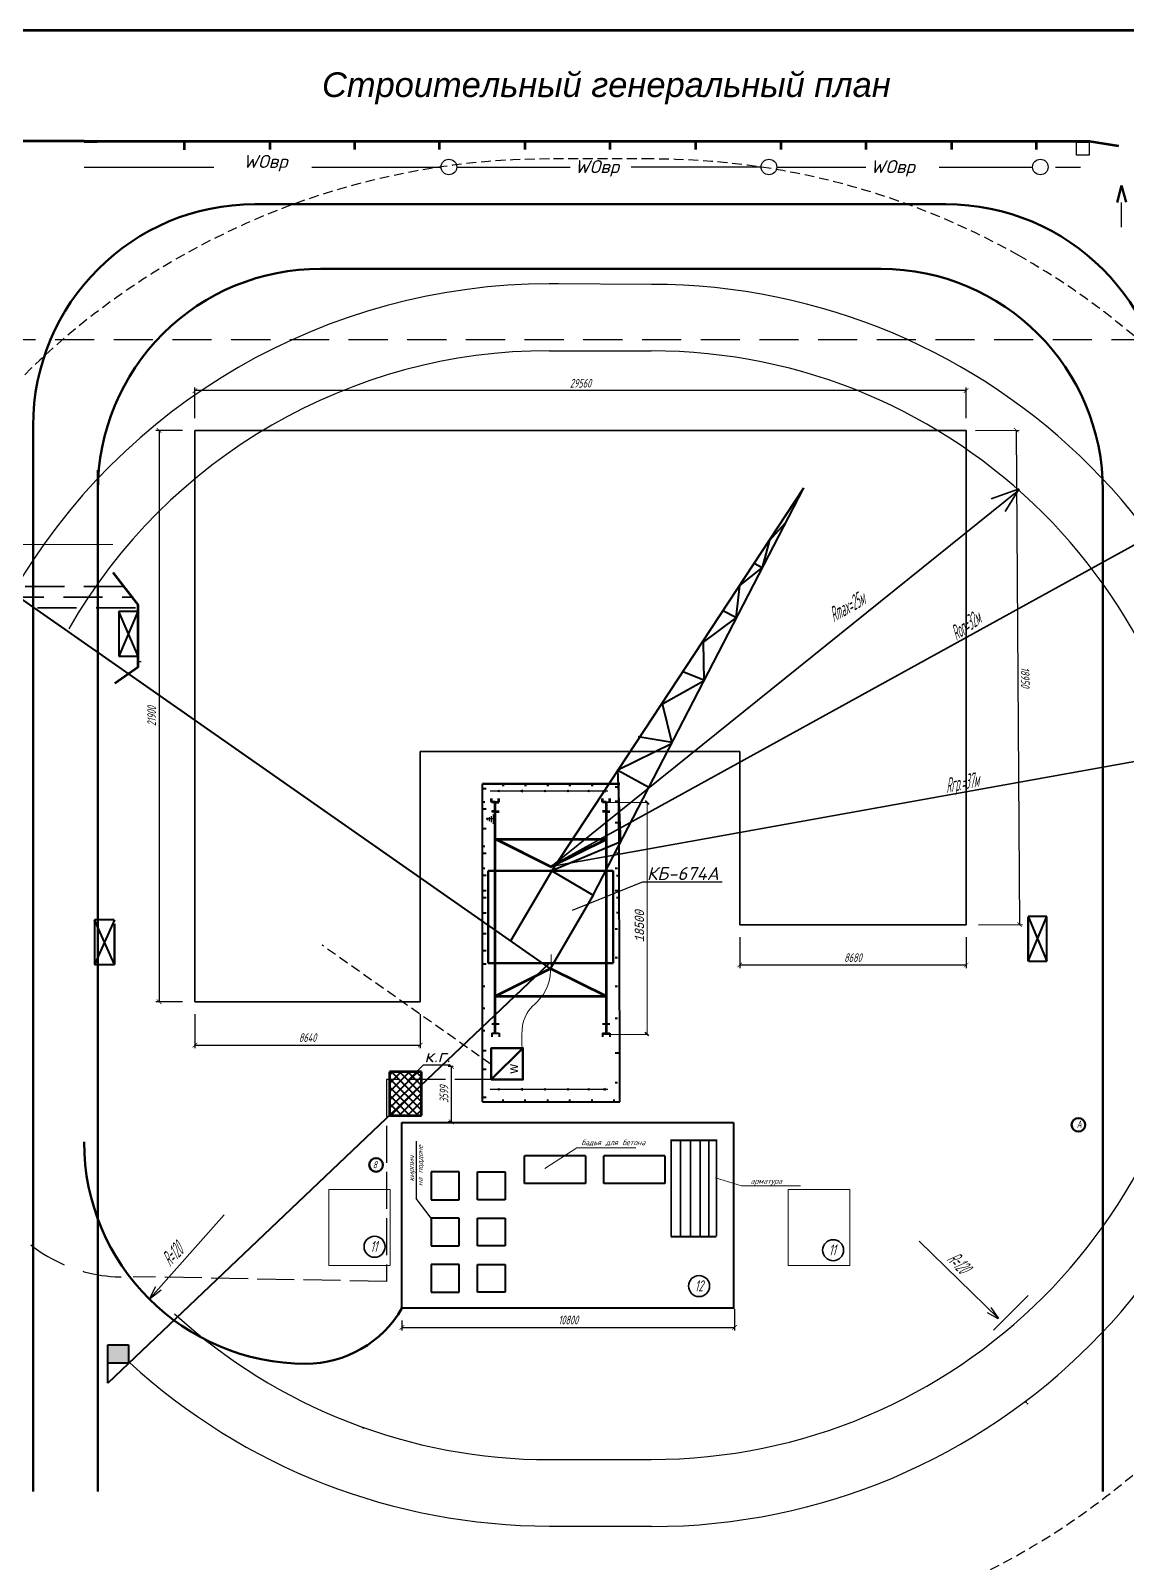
# Model space of a CAD drawing. Header units: millimetres. Extents: x -1464 to 2476, y -104 to 849.
# Drawn here: x 232.5 to 588.2, y 170.9 to 668.2 of the extents above; entities that cross this region are included whole.
import ezdxf

# ---------------------------------------------------------------- set-up
doc = ezdxf.new("R2010")
doc.units = ezdxf.units.MM
for name, pattern in [('ACAD_ISO02W100', [15, 12, -3]), ('ACAD_ISO04W100', [30, 24, -3, 0, -3]), ('DASHED', [19.05, 12.7, -6.35]), ('HIDDEN2', [4.7625, 3.175, -1.5875])]:
    doc.linetypes.add(name, pattern=pattern)
for name, color, linetype, lineweight in [('0.25', 7, 'Continuous', 25), ('0.3', 7, 'Continuous', 30), ('0.35', 7, 'Continuous', 35), ('0.5', 7, 'Continuous', 50), ('0.7', 7, 'Continuous', 70), ('035', 7, 'Continuous', 35), ('1основная_05мм', 151, 'Continuous', 50), ('Основная', 7, 'Continuous', 30), ('основная_02мм', 151, 'Continuous', 20), ('Размеры', 7, 'Continuous', 20), ('стены', 7, 'Continuous', 70), ('Текст', 7, 'Continuous', 0), ('штрих', 7, 'ACAD_ISO04W100', 25)]:
    doc.layers.add(name, color=color, linetype=linetype, lineweight=lineweight)
doc.layers.add('рамка', color=7, linetype='Continuous')
doc.layers.add('штриховка', color=7, linetype='Continuous')
doc.styles.add('2.0', font='monotxt.shx', dxfattribs={"width": 0.8, "oblique": 15, "height": 2})
doc.styles.add('2.8', font='txt.shx', dxfattribs={"width": 0.6, "oblique": 15, "height": 2.8})
doc.styles.add('4мм', font='monotxt.shx', dxfattribs={"width": 0.7, "oblique": 10, "height": 4})
doc.styles.add('Arial', font='')
doc.styles.add('EEW3.0', font='txt.shx', dxfattribs={"width": 0.8, "oblique": 20, "height": 3})
doc.styles.add('eew3for200m', font='txt.shx', dxfattribs={"width": 0.4, "oblique": 20, "height": 3})
doc.styles.add('gost 2.5 mm-0.8', font='monotxt.shx', dxfattribs={"width": 0.8, "oblique": 15, "height": 2.5})
doc.styles.add('мой', font='txt.shx', dxfattribs={"width": 0.6, "oblique": 15, "height": 3.5})
doc.styles.get('Arial').set_extended_font_data('Arial', italic=True)
doc.dimstyles.new('1   200', dxfattribs={"dimtxt": 2.8, "dimasz": 1.5, "dimexe": 1, "dimexo": 4, "dimgap": 1, "dimtad": 1, "dimdec": 0, "dimlfac": 200, "dimtxsty": '2.8', "dimblk": 'ARCHTICK', "dimcen": 3, "dimclrd": 256, "dimclre": 256, "dimclrt": 256, "dimadec": 0, "dimazin": 0, "dimtfac": 1, "dimtdec": 0, "dimtmove": 0, "dimatfit": 3, "dimfxl": 1, "dimlwd": 25, "dimlwe": -1, "dimarcsym": 0})

# ---------------------------------------------------------------- blocks, each defined once
blk = doc.blocks.new('_ArchTick')
at = {"layer": 'Размеры', "color": 0, "lineweight": 0, "const_width": 0.15}
blk.add_lwpolyline([(-0.5, -0.5), (0.5, 0.5)], dxfattribs=at)
blk = doc.blocks.new('*D99')
at = {"layer": '0.25', "transparency": 16777216}
for p, q in [((369.63, 331.93), (368.06, 331.93)), ((369.06, 313.93), (368.06, 313.93))]:
    blk.add_line(p, q, dxfattribs=at)
at = {"layer": '0.25', "lineweight": 25, "transparency": 16777216}
blk.add_line((369.06, 313.93), (369.06, 331.93), dxfattribs=at)
at = {"layer": 'Defpoints', "color": 0, "lineweight": 13, "transparency": 16777216}
for p in [(369.06, 331.93), (373.63, 331.93), (373.06, 313.93)]:
    blk.add_point(p, dxfattribs=at)
at = {"layer": '0.25', "lineweight": 25, "transparency": 16777216, "xscale": 1.5, "yscale": 1.5, "zscale": 1.5}
for p, rotation in [((369.06, 331.93), 90), ((369.06, 313.93), 270)]:
    blk.add_blockref('_ArchTick', p, dxfattribs=dict(at, rotation=rotation))
at = {"layer": '0.25', "transparency": 16777216, "insert": (366.66, 322.93), "char_height": 2.8, "attachment_point": 5, "rotation": 90, "style": '2.8'}
blk.add_mtext('3599', dxfattribs=at)
blk = doc.blocks.new('*D102')
at = {"layer": '0.25', "transparency": 16777216}
for p, q in [((353.01, 249.41), (353.01, 246.22)), ((461.01, 253.13), (461.01, 246.22))]:
    blk.add_line(p, q, dxfattribs=at)
at = {"layer": '0.25', "lineweight": 25, "transparency": 16777216}
blk.add_line((353.01, 247.22), (461.01, 247.22), dxfattribs=at)
at = {"layer": 'Defpoints', "color": 0, "lineweight": 13, "transparency": 16777216}
for p in [(461.01, 257.13), (353.01, 253.41), (461.01, 247.22)]:
    blk.add_point(p, dxfattribs=at)
at = {"layer": '0.25', "lineweight": 25, "transparency": 16777216, "xscale": 1.5, "yscale": 1.5, "zscale": 1.5, "rotation": 180}
blk.add_blockref('_ArchTick', (353.01, 247.22), dxfattribs=at)
at = {"layer": '0.25', "lineweight": 25, "transparency": 16777216, "xscale": 1.5, "yscale": 1.5, "zscale": 1.5}
blk.add_blockref('_ArchTick', (461.01, 247.22), dxfattribs=at)
at = {"layer": '0.25', "transparency": 16777216, "insert": (407.01, 249.62), "char_height": 2.8, "attachment_point": 5, "style": '2.8'}
blk.add_mtext('10800', dxfattribs=at)
blk = doc.blocks.new('*D104')
at = {"layer": '0.25', "transparency": 16777216}
for p, q in [((285.8, 348.9), (285.8, 337.89)), ((358.98, 348.9), (358.98, 337.89))]:
    blk.add_line(p, q, dxfattribs=at)
at = {"layer": '0.25', "lineweight": 25, "transparency": 16777216}
blk.add_line((285.8, 338.89), (358.98, 338.89), dxfattribs=at)
at = {"layer": 'Defpoints', "color": 0, "lineweight": 13, "transparency": 16777216}
for p in [(285.8, 352.9), (358.98, 352.9), (358.98, 338.89)]:
    blk.add_point(p, dxfattribs=at)
at = {"layer": '0.25', "lineweight": 25, "transparency": 16777216, "xscale": 1.5, "yscale": 1.5, "zscale": 1.5, "rotation": 180}
blk.add_blockref('_ArchTick', (285.8, 338.89), dxfattribs=at)
at = {"layer": '0.25', "lineweight": 25, "transparency": 16777216, "xscale": 1.5, "yscale": 1.5, "zscale": 1.5}
blk.add_blockref('_ArchTick', (358.98, 338.89), dxfattribs=at)
at = {"layer": '0.25', "lineweight": 13, "transparency": 16777216, "insert": (322.39, 341.29), "char_height": 2.8, "attachment_point": 5, "style": '2.8'}
blk.add_mtext('8640', dxfattribs=at)
blk = doc.blocks.new('*D105')
at = {"layer": '0.25', "transparency": 16777216}
for p, q in [((462.66, 373.89), (462.66, 363.86)), ((536.18, 373.89), (536.18, 363.86))]:
    blk.add_line(p, q, dxfattribs=at)
at = {"layer": '0.25', "lineweight": 25, "transparency": 16777216}
blk.add_line((536.18, 364.86), (462.66, 364.86), dxfattribs=at)
at = {"layer": 'Defpoints', "color": 0, "lineweight": 13, "transparency": 16777216}
for p in [(462.66, 377.89), (536.18, 377.89), (462.66, 364.86)]:
    blk.add_point(p, dxfattribs=at)
at = {"layer": '0.25', "lineweight": 25, "transparency": 16777216, "xscale": 1.5, "yscale": 1.5, "zscale": 1.5, "rotation": 180}
blk.add_blockref('_ArchTick', (462.66, 364.86), dxfattribs=at)
at = {"layer": '0.25', "lineweight": 25, "transparency": 16777216, "xscale": 1.5, "yscale": 1.5, "zscale": 1.5}
blk.add_blockref('_ArchTick', (536.18, 364.86), dxfattribs=at)
at = {"layer": '0.25', "lineweight": 13, "transparency": 16777216, "insert": (499.42, 367.26), "char_height": 2.8, "attachment_point": 5, "style": '2.8'}
blk.add_mtext('8680', dxfattribs=at)
blk = doc.blocks.new('*D106')
at = {"layer": '0.25', "transparency": 16777216}
for p, q in [((285.8, 542.4), (285.8, 552.31)), ((536.18, 542.4), (536.18, 552.31))]:
    blk.add_line(p, q, dxfattribs=at)
at = {"layer": '0.25', "lineweight": 25, "transparency": 16777216}
blk.add_line((536.18, 551.31), (285.8, 551.31), dxfattribs=at)
at = {"layer": 'Defpoints', "color": 0, "lineweight": 13, "transparency": 16777216}
for p in [(285.8, 551.31), (285.8, 538.4), (536.18, 538.4)]:
    blk.add_point(p, dxfattribs=at)
at = {"layer": '0.25', "lineweight": 25, "transparency": 16777216, "xscale": 1.5, "yscale": 1.5, "zscale": 1.5, "rotation": 180}
blk.add_blockref('_ArchTick', (285.8, 551.31), dxfattribs=at)
at = {"layer": '0.25', "lineweight": 25, "transparency": 16777216, "xscale": 1.5, "yscale": 1.5, "zscale": 1.5}
blk.add_blockref('_ArchTick', (536.18, 551.31), dxfattribs=at)
at = {"layer": '0.25', "lineweight": 13, "transparency": 16777216, "insert": (410.99, 553.71), "char_height": 2.8, "attachment_point": 5, "style": '2.8'}
blk.add_mtext('29560', dxfattribs=at)
blk = doc.blocks.new('*D107')
at = {"layer": '0.25', "transparency": 16777216}
for p, q in [((281.8, 538.4), (273.17, 538.4)), ((281.8, 352.9), (273.17, 352.9))]:
    blk.add_line(p, q, dxfattribs=at)
at = {"layer": '0.25', "lineweight": 25, "transparency": 16777216}
blk.add_line((274.17, 538.4), (274.17, 352.9), dxfattribs=at)
at = {"layer": 'Defpoints', "color": 0, "lineweight": 13, "transparency": 16777216}
for p in [(285.8, 538.4), (274.17, 352.9), (285.8, 352.9)]:
    blk.add_point(p, dxfattribs=at)
at = {"layer": '0.25', "lineweight": 25, "transparency": 16777216, "xscale": 1.5, "yscale": 1.5, "zscale": 1.5}
for p, rotation in [((274.17, 538.4), 90), ((274.17, 352.9), 270)]:
    blk.add_blockref('_ArchTick', p, dxfattribs=dict(at, rotation=rotation))
at = {"layer": '0.25', "lineweight": 13, "transparency": 16777216, "insert": (271.77, 445.65), "char_height": 2.8, "attachment_point": 5, "rotation": 90, "style": '2.8'}
blk.add_mtext('21900', dxfattribs=at)
blk = doc.blocks.new('*D108')
at = {"layer": '0.25', "transparency": 16777216}
for p, q in [((539.16, 538.42), (553.44, 538.51)), ((540.18, 377.91), (554.46, 378))]:
    blk.add_line(p, q, dxfattribs=at)
at = {"layer": '0.25', "lineweight": 25, "transparency": 16777216}
blk.add_line((552.44, 538.51), (553.46, 378), dxfattribs=at)
at = {"layer": 'Defpoints', "color": 0, "lineweight": 13, "transparency": 16777216}
for p in [(535.16, 538.4), (553.46, 378), (536.18, 377.89)]:
    blk.add_point(p, dxfattribs=at)
at = {"layer": '0.25', "lineweight": 25, "transparency": 16777216, "xscale": 1.5, "yscale": 1.5, "zscale": 1.5}
for p, rotation in [((552.44, 538.51), 90.36165723884835), ((553.46, 378), 270.3616572388484)]:
    blk.add_blockref('_ArchTick', p, dxfattribs=dict(at, rotation=rotation))
at = {"layer": '0.25', "lineweight": 13, "transparency": 16777216, "insert": (555.35, 458.27), "char_height": 2.8, "attachment_point": 5, "rotation": 270.3617, "style": '2.8'}
blk.add_mtext('18950', dxfattribs=at)

msp = doc.modelspace()

# ---------------------------------------------------------------- hatches: boundary and pattern name
at = {"layer": '0.25', "lineweight": 40}
h = msp.add_hatch(dxfattribs=at)
h.set_pattern_fill('ANSI37', color=256, scale=0.6, style=0)
h.set_pattern_definition([(45, (283.8241, -282.9943), (-1.3470384, 1.3470384), []), (135, (283.8241, -282.9943), (-1.3470384, -1.3470384), [])])
h.paths.add_polyline_path([(349.0279, 316.0313), (359.3443, 316.0313), (359.3443, 330.1576), (349.0279, 330.1576)])
at = {"layer": '0.25'}
h = msp.add_hatch(dxfattribs=at)
h.set_pattern_fill('ANSI31', color=256, scale=1.2, style=0)
h.set_pattern_definition([(45, (1082.7497, -487.6256), (-2.694077, 2.694077), [])])
h.paths.add_polyline_path([(556.3556, 252.4043), (556.355, 257.8321, -0.05116594), (545.1993, 248.2632), (547.1812, 244.4836), (547.1042, 244.5486), (547.1829, 244.4513, 0.01686852)])
h.paths.add_polyline_path([(545.1993, 248.2632, -0.00298783), (544.4895, 247.7768), (547.1042, 244.5486), (547.1812, 244.4836)])
h.paths.add_polyline_path([(544.4895, 247.7768, -0.00282635), (543.8127, 247.3245), (547.1042, 244.5486)])
at = {"layer": '0.25', "lineweight": 13}
msp.add_hatch(color=1, dxfattribs=at).paths.add_polyline_path([(257.56, 241.5758), (257.56, 235.5676), (264.2314, 235.5676), (264.2314, 241.5758)])
at = {"layer": '0.25'}
h = msp.add_hatch(dxfattribs=at)
h.set_pattern_fill('AR-SAND', color=256, scale=0.096, style=0)
h.set_pattern_definition([(37.5, (1082.7497, -487.6256), (-0.153603, 4.698367), [0, -3.706368, 0, -4.14528, 0, -3.9624]), (7.5, (1082.75, -487.6256), (4.315424, 6.88152), [0, -1.999488, 0, -3.340608, 0, -1.28016]), (327.5, (1079.7505, -487.6256), (7.593527, 0.013797), [0, -1.2192, 0, -4.38912, 0, -5.73024]), (317.5, (1079.7505, -487.6256), (7.33014, 2.14012), [0, -0.6096, 0, -2.877312, 0, -3.29184])])
h.paths.add_polyline_path([(556.3588, 221.5184), (556.3586, 223.9597, -0.01186255), (548.6213, 218.3369, 0.02907357)])

# ---------------------------------------------------------------- linework, layer by layer
at = {"color": 0, "linetype": 'ByBlock', "lineweight": 70}
for p, q in [((259.1764, 492.3272), (267.4438, 481.6716)), ((267.4438, 461.5356), (267.4438, 481.6716)), ((259.783, 456.3155), (267.4283, 461.6295))]:
    msp.add_line(p, q, dxfattribs=at)
at = {"linetype": 'ByBlock'}
msp.add_line((268.3641, 463.2454), (267.4438, 463.2454), dxfattribs=at)
at = {"color": 0, "linetype": 'ByBlock', "lineweight": 50}
for p, q in [((259.7642, 365.0061), (259.7642, 378.258)), ((556.2963, 366.1079), (556.2963, 380.5469))]:
    msp.add_line(p, q, dxfattribs=at)
at = {"layer": '0.25'}
for p, q in [((228.8416, 632.2991), (249.8392, 632.2991)), ((431.3226, 391.8301), (408.2367, 382.5549)), ((431.4384, 391.8375), (456.9893, 391.8375)), ((360.0231, 332.4974), (368.7143, 332.4974)), ((357.5966, 307.6301), (357.5966, 289.0468)), ((362.5478, 282.6654), (357.5966, 289.0468)), ((340.0766, 214.7598), (340.6967, 214.5227))]:
    msp.add_line(p, q, dxfattribs=at)
at = {"layer": '0.25', "color": 5, "linetype": 'DASHED', "lineweight": 30}
msp.add_line((221.4012, 567.9305), (660.8216, 567.9305), dxfattribs=at)
at = {"layer": '0.25', "lineweight": 35}
for p, q in [((536.1762, 538.396), (285.803, 538.396)), ((285.803, 538.396), (285.803, 352.903)), ((536.1762, 538.396), (536.1762, 377.8895)), ((536.1762, 538.396), (536.1762, 434.215)), ((358.9838, 352.903), (358.9838, 434.215)), ((462.6566, 434.215), (358.9838, 434.215)), ((462.6566, 377.8895), (462.6566, 434.215)), ((536.1762, 377.8895), (462.6566, 377.8895)), ((285.803, 352.903), (358.9838, 352.903)), ((440.3946, 308.2511), (440.3946, 276.8344)), ((443.4367, 308.2511), (443.4367, 276.8344)), ((446.6478, 308.2511), (446.6478, 276.8344)), ((449.859, 308.2511), (449.859, 276.8344)), ((452.6273, 308.2511), (452.6273, 276.8344)), ((455.1379, 308.2511), (455.1379, 276.8344))]:
    msp.add_line(p, q, dxfattribs=at)
at = {"layer": '0.25', "lineweight": 40}
for p, q in [((401.1393, 363.7509), (193.0816, 509.1596)), ((472.4585, 502.8122), (477.3269, 508.2161)), ((470.058, 493.9117), (472.4585, 502.8122)), ((462.7169, 488.0447), (470.058, 493.9117)), ((470.0033, 493.8426), (467.3179, 495.1759)), ((461.5534, 477.5181), (462.7169, 488.0447)), ((267.2154, 479.64), (261.0838, 479.606)), ((267.2871, 479.6356), (261.0838, 465.0877)), ((261.0838, 479.606), (261.0838, 465.0877)), ((267.3458, 465.1218), (261.0838, 479.606)), ((450.8845, 469.7084), (461.5534, 477.5181)), ((461.603, 477.5593), (457.1565, 479.8861)), ((451.1131, 457.2485), (450.8845, 469.7084)), ((261.0983, 465.1218), (267.3458, 465.1218)), ((451.0434, 457.2907), (444.2579, 459.9902)), ((437.5847, 449.6663), (451.1131, 457.2485)), ((440.7522, 436.9113), (437.5847, 449.6663)), ((440.7123, 437.0723), (429.723, 438.9453)), ((423.1215, 428.1721), (440.7522, 436.9113)), ((424.1105, 404.9984), (423.1215, 428.1721)), ((423.1256, 428.0758), (433.1964, 422.5427)), ((433.2503, 417.0086), (432.0908, 418.1026)), ((401.7306, 395.5388), (424.1105, 404.9984)), ((259.6338, 379.5244), (253.2028, 379.4912)), ((259.7055, 379.52), (253.2028, 364.9729)), ((253.2028, 379.4912), (253.2028, 364.9729)), ((259.7642, 365.0061), (253.2028, 379.4912)), ((562.3436, 380.6262), (556.2631, 380.6262)), ((556.2631, 380.6262), (562.3436, 366.1079)), ((556.3218, 366.1123), (562.3436, 380.6262)), ((562.3436, 366.1079), (562.3436, 380.6262)), ((253.2028, 364.9729), (259.7642, 365.0061)), ((400.7057, 365.1931), (257.56, 229.1476)), ((556.3934, 366.1079), (562.3436, 366.1079)), ((433.1661, 341.8737), (432.0066, 342.9677)), ((440.409, 307.9493), (455.0321, 307.9493)), ((440.2603, 276.755), (455.0472, 276.755)), ((257.56, 229.1476), (257.56, 241.5758)), ((257.56, 241.5758), (264.2314, 241.5758)), ((264.2314, 241.5758), (264.2314, 235.5676)), ((264.2314, 235.5676), (257.5746, 235.5676))]:
    msp.add_line(p, q, dxfattribs=at)
at = {"layer": '0.25', "lineweight": 13}
msp.add_line((182.2012, 501.3465), (259.1875, 501.3465), dxfattribs=at)
at = {"layer": '0.25', "color": 1, "linetype": 'DASHED', "lineweight": 35}
msp.add_line((97.3911, 487.7422), (262.5467, 487.7422), dxfattribs=at)
at = {"layer": '0.25', "color": 2, "linetype": 'DASHED', "lineweight": 35}
msp.add_line((90.7034, 484.2506), (265.7424, 484.2506), dxfattribs=at)
at = {"layer": '0.25', "color": 5, "linetype": 'DASHED', "lineweight": 35}
msp.add_line((82.3265, 480.8194), (267.1747, 480.8194), dxfattribs=at)
at = {"layer": '0.25', "lineweight": 30}
for p, q in [((381.4617, 411.6023), (381.4617, 412.9045)), ((382.0862, 411.2714), (382.0862, 413.212)), ((382.7506, 410.7096), (382.7506, 413.6807)), ((383.3239, 412.2927), (380.3484, 412.2927)), ((380.8355, 411.856), (380.8355, 412.6677))]:
    msp.add_line(p, q, dxfattribs=at)
at = {"layer": '0.25', "lineweight": 20}
for p, q in [((419.3555, 417.6096), (432.642, 417.6096)), ((432.642, 417.6096), (432.642, 342.3428)), ((432.642, 342.3428), (418.2891, 342.3428)), ((399.453, 298.8493), (409.7614, 305.4696)), ((409.7614, 305.4696), (428.9055, 305.4696)), ((454.7885, 295.7855), (463.2578, 293.176)), ((463.2578, 293.176), (482.402, 293.176))]:
    msp.add_line(p, q, dxfattribs=at)
at = {"layer": '0.25', "lineweight": 25}
for p, q in [((431.3226, 391.8301), (451.8956, 391.8301)), ((271.395, 256.8149), (295.3012, 283.7625)), ((546.6866, 250.0741), (520.9079, 275.2364)), ((271.2964, 256.897), (273.1187, 260.4753)), ((271.3987, 256.7292), (274.9067, 259.3901)), ((546.7725, 250.0737), (544.2816, 253.7045)), ((546.5999, 249.9795), (543.1125, 251.9702))]:
    msp.add_line(p, q, dxfattribs=at)
at = {"layer": '0.25', "color": 7, "linetype": 'Continuous', "lineweight": 25}
msp.add_line((355.4059, 327.8458), (360.0231, 332.4974), dxfattribs=at)
at = {"layer": '0.25', "color": 1, "linetype": 'ACAD_ISO02W100', "lineweight": 30}
for p, q in [((382.176, 327.6716), (348.0524, 327.6716)), ((348.0524, 327.6716), (348.0524, 262.1149)), ((348.0524, 262.1149), (265.7611, 263.6762))]:
    msp.add_line(p, q, dxfattribs=at)
at = {"layer": '0.25', "lineweight": 13}
for points in [[(349.251, 292.0251), (329.235, 292.0251), (329.235, 267.3517), (349.251, 267.3517)], [(498.3698, 292.0251), (478.3538, 292.0251), (478.3538, 267.3517), (498.3698, 267.3517)]]:
    msp.add_lwpolyline(points, close=True, dxfattribs=at)
at = {"layer": '0.25', "color": 1, "linetype": 'DASHED', "lineweight": 30}
msp.add_arc((262.704, 312.4383), 48.8578, 164.827721, 273.587382, dxfattribs=at)
at = {"layer": '0.25', "lineweight": 20, "end_tangent": (0.99897056, 0.0453632)}
msp.add_spline([(392.0499, 337.707), (393.6069, 349.151), (398.8342, 355.1508), (401.5034, 368.2615)], degree=3, dxfattribs=at)
at = {"layer": '0.3', "linetype": 'HIDDEN2', "lineweight": 30}
msp.add_line((434.0071, 626.5277), (400.8806, 626.5236), dxfattribs=at)
at = {"layer": '0.3', "lineweight": 30}
for p, q in [((434.0071, 585.7867), (400.7935, 586.0191)), ((400.9103, 564.2852), (433.9122, 564.215)), ((434.0071, 182.5867), (400.9103, 182.5867))]:
    msp.add_line(p, q, dxfattribs=at)
at = {"layer": '0.3', "lineweight": 40}
for p, q in [((353.012, 253.4112), (353.012, 313.7369)), ((353.012, 313.7369), (460.6044, 313.7369)), ((460.6044, 313.7369), (460.6044, 253.4112)), ((461.012, 253.4112), (353.012, 253.4112))]:
    msp.add_line(p, q, dxfattribs=at)
at = {"layer": '0.3'}
msp.add_line((400.9103, 204.2852), (433.9122, 204.3553), dxfattribs=at)
at = {"layer": '0.3', "linetype": 'HIDDEN2'}
for centre, radius, start, end in [((400.9235, 384.2753), 242.2483, 90.010147, 148.792688), ((434.0183, 384.3412), 242.2009, 269.997353, 60.496633)]:
    msp.add_arc(centre, radius, start, end, dxfattribs=at)
at = {"layer": '0.3', "linetype": 'HIDDEN2', "lineweight": 30}
msp.add_arc((434.0071, 384.1867), 242.341, 60.512326, 90, dxfattribs=at)
at = {"layer": '0.3', "lineweight": 30}
for centre, radius, start, end in [((400.9103, 384.3784), 201.6, 90, 150.142442), ((400.9103, 384.3784), 201.6408, 89.164812, 90.033187), ((434.0071, 384.1867), 201.6, 270, 90), ((400.9103, 384.3784), 201.6408, 227.451826, 270)]:
    msp.add_arc(centre, radius, start, end, dxfattribs=at)
at = {"layer": '0.3'}
for centre, radius, start, end in [((400.9103, 384.2826), 180.0026, 90, 150.116824), ((433.9354, 384.2382), 179.9768, 0.044635, 90.007401), ((433.9354, 384.3321), 179.9768, 269.992599, 359.955365), ((400.9103, 384.2877), 180.0026, 227.473139, 270)]:
    msp.add_arc(centre, radius, start, end, dxfattribs=at)
at = {"layer": '0.35', "lineweight": 35}
for p, q in [((401.2281, 396.8704), (631.5783, 523.6787)), ((401.3902, 396.7819), (553.2388, 519.0439)), ((553.3462, 519.4089), (544.2923, 516.1507)), ((553.3462, 519.4089), (548.8385, 512.0762)), ((401.3702, 396.8388), (606.468, 433.7898))]:
    msp.add_line(p, q, dxfattribs=at)
at = {"layer": '0.35', "lineweight": 25}
for p, q in [((419.8825, 421.3038), (381.6146, 421.3038)), ((419.8825, 324.4791), (381.6146, 324.4791))]:
    msp.add_line(p, q, dxfattribs=at)
at = {"layer": '0.35'}
for centre in [(344.1487, 273.3984), (492.9941, 272.2754), (449.4749, 260.6344)]:
    msp.add_circle(centre, 3.412, dxfattribs=at)
at = {"layer": '0.5'}
for p, q in [((586.6514, 617.8889), (585.1783, 612.3801)), ((586.6514, 617.8889), (588.1505, 612.5241)), ((529.5872, 611.8349), (305.2669, 611.8421)), ((508.59, 590.8353), (326.5421, 590.8353)), ((254.2802, 525.553), (254.2799, 193.9486)), ((580.5866, 518.8417), (580.5866, 193.9486)), ((379.1239, 423.7343), (423.7736, 423.7253)), ((385.9344, 423.7329), (385.9344, 422.9366)), ((393.1344, 423.7329), (393.1344, 422.9366)), ((400.3344, 423.7329), (400.3344, 422.9366)), ((407.5344, 423.7329), (407.5344, 422.9366)), ((414.7344, 423.7329), (414.7344, 422.9366)), ((421.6374, 365.424), (421.6374, 395.424))]:
    msp.add_line(p, q, dxfattribs=at)
at = {"layer": '0.5', "lineweight": 50}
msp.add_line((233.2706, 540.0175), (233.2679, 193.9486), dxfattribs=at)
at = {"layer": '0.5', "lineweight": 40}
for p, q in [((401.6278, 395.4226), (483.4755, 519.7421)), ((415.0941, 387.5473), (483.4755, 519.7421)), ((379.1188, 320.3943), (379.1214, 423.7107)), ((379.1214, 423.7107), (423.4377, 423.7107)), ((385.9318, 422.9144), (385.9318, 423.7107)), ((393.1318, 422.9144), (393.1318, 423.7107)), ((400.3318, 422.9144), (400.3318, 423.7107)), ((407.5318, 422.9144), (407.5318, 423.7107)), ((414.7318, 422.9144), (414.7318, 423.7107)), ((423.7223, 335.5199), (423.4377, 423.7107)), ((379.9202, 417.7343), (379.1239, 417.7343)), ((380.3158, 422.0576), (379.5195, 422.0576)), ((423.0456, 422.597), (422.2493, 422.597)), ((423.0456, 417.9153), (422.2493, 417.9153)), ((380.3158, 415.4943), (379.5195, 415.4943)), ((380.3158, 409.1102), (379.5195, 409.1102)), ((423.0456, 410.9992), (422.2493, 410.9992)), ((379.9202, 403.3343), (379.1239, 403.3343)), ((423.7644, 403.3676), (422.9681, 403.3676)), ((380.3158, 401.0943), (379.5195, 401.0943)), ((380.3158, 401.0943), (379.5195, 401.0943)), ((423.4437, 401.0598), (422.6474, 401.0598)), ((423.4437, 401.0598), (422.6474, 401.0598)), ((379.9202, 396.1343), (379.1239, 396.1343)), ((380.3158, 393.8943), (379.5195, 393.8943)), ((380.3158, 393.8943), (379.5195, 393.8943)), ((423.0481, 396.1687), (422.2518, 396.1687)), ((423.4437, 393.8598), (422.6474, 393.8598)), ((423.4437, 393.8598), (422.6474, 393.8598)), ((379.9202, 388.9343), (379.1239, 388.9343)), ((380.3184, 388.9343), (379.5221, 388.9343)), ((423.0481, 388.9687), (422.2518, 388.9687)), ((423.4463, 388.9687), (422.65, 388.9687)), ((380.3158, 386.6943), (379.5195, 386.6943)), ((423.4437, 386.6598), (422.6474, 386.6598)), ((380.3184, 381.7343), (379.5221, 381.7343)), ((423.4463, 381.7687), (422.65, 381.7687)), ((380.3158, 375.0031), (379.5195, 375.0031)), ((423.0456, 376.474), (422.2493, 376.474)), ((380.3158, 369.4702), (379.5195, 369.4702)), ((379.9177, 365.0943), (379.1214, 365.0943)), ((380.3158, 365.0943), (379.5195, 365.0943)), ((423.0456, 367.1788), (422.2493, 367.1788)), ((379.9177, 357.8943), (379.1214, 357.8943)), ((423.0456, 357.8598), (422.2493, 357.8598)), ((379.9177, 350.6943), (379.1214, 350.6943)), ((379.9177, 343.4943), (379.1214, 343.4943)), ((423.0456, 347.4944), (422.2493, 347.4944)), ((423.7711, 320.4033), (423.7354, 340.7094)), ((380.3158, 336.987), (379.5195, 336.987)), ((423.0456, 336.2598), (422.2493, 336.2598)), ((423.4437, 336.2598), (422.6474, 336.2598)), ((380.3158, 330.9615), (379.5195, 330.9615)), ((423.0456, 326.5772), (422.2493, 326.5772)), ((379.1214, 320.3943), (423.7711, 320.4033)), ((380.3158, 321.8943), (379.5195, 321.8943)), ((385.9318, 320.3956), (385.9318, 321.1919)), ((393.0066, 320.3956), (393.0066, 321.1919)), ((400.3318, 320.3956), (400.3318, 321.1919)), ((407.5318, 320.3956), (407.5318, 321.1919)), ((414.7318, 320.4), (414.7318, 321.1963)), ((421.9318, 320.4), (421.9318, 321.1963)), ((412.5671, 302.8816), (392.7671, 302.8816)), ((392.7671, 293.8816), (392.7671, 302.8816)), ((392.7671, 293.8816), (392.7671, 302.8816)), ((412.5671, 302.8816), (392.7671, 302.8816)), ((412.7231, 293.8816), (412.7231, 302.8816)), ((412.7231, 293.8816), (412.7231, 302.8816)), ((438.3671, 302.8816), (418.5671, 302.8816)), ((418.5671, 293.8816), (418.5671, 302.8816)), ((418.5671, 293.8816), (418.5671, 302.8816)), ((438.3671, 302.8816), (418.5671, 302.8816)), ((438.3671, 302.8816), (438.3671, 293.8816)), ((438.3671, 302.8816), (438.3671, 293.8816)), ((371.5478, 297.6654), (362.5478, 297.6654)), ((362.5478, 297.6654), (362.5478, 288.6654)), ((371.5478, 288.6654), (371.5478, 297.6654)), ((377.5465, 297.6654), (386.5465, 297.6654)), ((377.5465, 288.6654), (377.5465, 297.6654)), ((386.5465, 297.6654), (386.5465, 288.6654)), ((412.5671, 293.8816), (392.7671, 293.8816)), ((412.5671, 293.8816), (392.7671, 293.8816)), ((438.3671, 293.8816), (418.5671, 293.8816)), ((438.3671, 293.8816), (418.5671, 293.8816)), ((362.5478, 288.6654), (371.5478, 288.6654)), ((386.5465, 288.6654), (377.5465, 288.6654)), ((362.5478, 282.6654), (362.5478, 273.6654)), ((371.5478, 282.6654), (362.5478, 282.6654)), ((371.5478, 273.6654), (371.5478, 282.6654)), ((377.5465, 273.6654), (377.5465, 282.6654)), ((377.5465, 282.6654), (386.5465, 282.6654)), ((386.5465, 282.6654), (386.5465, 273.6654)), ((362.5478, 273.6654), (371.5478, 273.6654)), ((386.5465, 273.6654), (377.5465, 273.6654)), ((371.5478, 267.6654), (362.5478, 267.6654)), ((362.5478, 267.6654), (362.5478, 258.6654)), ((371.5478, 258.6654), (371.5478, 267.6654)), ((377.5465, 267.6654), (386.5465, 267.6654)), ((377.5465, 258.6654), (377.5465, 267.6654)), ((386.5465, 267.6654), (386.5465, 258.6654)), ((362.5478, 258.6654), (371.5478, 258.6654)), ((386.5465, 258.6654), (377.5465, 258.6654))]:
    msp.add_line(p, q, dxfattribs=at)
at = {"layer": '0.5', "color": 7, "linetype": 'Continuous'}
for p, q in [((381.0035, 395.424), (421.6374, 395.424)), ((381.0035, 365.424), (381.0035, 395.424)), ((381.0035, 365.424), (421.6374, 365.424))]:
    msp.add_line(p, q, dxfattribs=at)
at = {"layer": '0.5', "color": 7, "linetype": 'Continuous', "lineweight": 40}
for p, q in [((401.6278, 395.4226), (388.3843, 372.7769)), ((401.6278, 395.4226), (415.0941, 387.5473)), ((415.0941, 387.5473), (401.0563, 363.4133))]:
    msp.add_line(p, q, dxfattribs=at)
at = {"layer": '0.5', "color": 7, "linetype": 'Continuous', "lineweight": 70}
for p, q in [((359.3443, 330.1576), (349.0279, 330.1576)), ((349.0279, 330.1576), (349.0279, 316.0313)), ((359.3443, 330.1576), (349.0279, 330.1576)), ((349.0279, 330.1576), (349.0279, 316.0313)), ((359.3443, 316.0313), (359.3443, 330.1576)), ((359.3443, 316.0313), (359.3443, 330.1576)), ((349.0279, 316.0313), (359.3443, 316.0313)), ((349.0279, 316.0313), (359.3443, 316.0313))]:
    msp.add_line(p, q, dxfattribs=at)
at = {"layer": '0.5', "color": 0}
msp.add_circle((572.6367, 312.9725), 2.2086, dxfattribs=at)
at = {"layer": '0.5'}
msp.add_circle((344.621, 299.9672), 2.2086, dxfattribs=at)
for centre, radius, start, end in [((305.2704, 539.8421), 72, 90.002741, 179.994887), ((529.5842, 539.8349), 72, 0.004902, 89.997558), ((326.2805, 518.8354), 72.0004, 89.791868, 179.99498), ((508.5866, 518.8353), 72, 0.005113, 89.997259), ((321.8392, 307.4124), 72, 180.005113, 269.997259), ((321.8358, 271.4124), 36, 270, 329.997799)]:
    msp.add_arc(centre, radius, start, end, dxfattribs=at)
at = {"layer": '0.7'}
for p, q in [((869.1027, 668.1859), (53.4627, 668.1859)), ((249.8392, 632.2991), (576.1459, 632.2991)), ((382.1214, 417.7107), (382.1214, 418.9107)), ((383.3214, 417.7107), (382.1214, 417.7107)), ((383.3214, 417.7107), (384.5214, 417.7107)), ((383.3214, 342.7097), (383.3214, 417.7107)), ((384.5214, 417.7107), (384.5214, 418.9107)), ((418.0986, 417.7107), (418.0986, 418.9107)), ((419.2986, 417.7107), (418.0986, 417.7107)), ((419.3214, 417.7107), (419.3214, 342.7097)), ((420.4986, 417.7107), (420.4986, 418.9107)), ((383.3659, 414.711), (382.1659, 414.711)), ((383.3659, 414.711), (384.5659, 414.711)), ((419.3431, 414.711), (418.1431, 414.711)), ((419.3431, 414.711), (420.5431, 414.711)), ((383.4114, 405.711), (419.4114, 405.711)), ((401.3214, 396.711), (383.4114, 405.711)), ((383.4584, 405.7343), (419.4584, 405.7343)), ((401.3684, 396.7343), (383.4584, 405.7343)), ((401.2281, 396.711), (419.4114, 405.711)), ((401.2751, 396.7343), (419.4584, 405.7343)), ((401.3214, 363.7091), (383.4114, 354.7091)), ((401.2281, 363.7091), (419.4114, 354.7091)), ((383.4114, 354.7091), (419.4114, 354.7091))]:
    msp.add_line(p, q, dxfattribs=at)
at = {"layer": '0.7', "lineweight": 40}
for p, q in [((379.1214, 423.7107), (380.3214, 423.7107)), ((382.1728, 345.7097), (384.5728, 345.7097)), ((418.1211, 345.7097), (420.5211, 345.7097)), ((382.1728, 342.7097), (382.1728, 341.5097)), ((382.1728, 342.7097), (384.5728, 342.7097)), ((384.5728, 342.7097), (384.5728, 341.5097)), ((418.1211, 342.7097), (418.1211, 341.5097)), ((418.1211, 342.7097), (420.5211, 342.7097)), ((420.5211, 342.7097), (420.5211, 341.5097))]:
    msp.add_line(p, q, dxfattribs=at)
at = {"layer": '0.7', "lineweight": 30}
for p, q in [((382.1239, 417.7343), (382.1239, 418.9343)), ((384.5239, 417.7343), (382.1239, 417.7343)), ((384.5239, 417.7343), (384.5239, 418.9343)), ((418.1011, 417.7343), (418.1011, 418.9343)), ((420.5011, 417.7343), (418.1011, 417.7343)), ((420.5011, 417.7343), (420.5011, 418.9343)), ((384.5239, 414.7343), (382.1239, 414.7343)), ((420.5011, 414.7343), (418.1011, 414.7343))]:
    msp.add_line(p, q, dxfattribs=at)
at = {"layer": '0.7', "color": 7, "lineweight": 0}
for p, q in [((383.4114, 354.7091), (401.3214, 363.7091)), ((401.2751, 363.6858), (383.4114, 354.7091)), ((419.4114, 354.7091), (401.3214, 363.6629)), ((401.3214, 363.6629), (419.4114, 354.7091)), ((383.4114, 354.7091), (401.3214, 354.7091))]:
    msp.add_line(p, q, dxfattribs=at)
at = {"layer": '1основная_05мм', "color": 7, "linetype": 'HIDDEN2', "lineweight": 30}
msp.add_line((382.0321, 332.5201), (327.1625, 371.2477), dxfattribs=at)
at = {"layer": 'Основная', "color": 7, "linetype": 'Continuous', "lineweight": 30}
for p, q in [((249.8536, 631.951), (254.03, 631.951)), ((571.9695, 631.951), (576.1459, 631.951)), ((571.9695, 627.7806), (571.9695, 631.951)), ((576.1459, 631.951), (576.1459, 627.7806)), ((576.1459, 627.7806), (571.9695, 627.7806))]:
    msp.add_line(p, q, dxfattribs=at)
at = {"layer": 'Основная', "color": 1, "linetype": 'Continuous', "lineweight": 30}
for p, q in [((249.8392, 623.9131), (291.9309, 623.9131)), ((323.7658, 623.9131), (365.7376, 623.9131)), ((370.7931, 623.9131), (407.5999, 623.9131)), ((469.6257, 623.9131), (427.3877, 623.9131)), ((474.6812, 623.9131), (503.5999, 623.9131)), ((527.3974, 623.9131), (557.7376, 623.9131)), ((565.2037, 623.9131), (573.2563, 623.9131))]:
    msp.add_line(p, q, dxfattribs=at)
at = {"layer": 'Основная', "color": 7, "linetype": 'Continuous', "lineweight": 30}
for centre in [(368.2653, 623.9131), (472.1534, 623.9131), (560.2653, 623.9131)]:
    msp.add_circle(centre, 2.5277, dxfattribs=at)
at = {"layer": 'основная_02мм', "color": 7, "lineweight": 50}
msp.add_line((382.0321, 327.6382), (392.2964, 337.9025), dxfattribs=at)
msp.add_lwpolyline([(382.0321, 327.6382), (392.2964, 327.6382), (392.2964, 337.9025), (382.0321, 337.9025)], close=True, dxfattribs=at)
at = {"layer": 'стены', "color": 7, "linetype": 'Continuous', "lineweight": 70}
for p, q in [((249.8417, 632.2991), (228.8416, 632.2991)), ((282.4374, 629.461), (282.4374, 632.1192)), ((282.4374, 629.461), (282.4374, 632.1192)), ((310.2305, 629.6409), (310.2305, 632.2991)), ((337.7486, 629.6409), (337.7486, 632.2991)), ((337.7486, 629.6409), (337.7486, 632.2991)), ((365.2666, 629.6409), (365.2666, 632.2991)), ((393.0597, 629.6409), (393.0597, 632.2991)), ((393.0597, 629.6409), (393.0597, 632.2991)), ((420.5778, 629.6409), (420.5778, 632.2991)), ((448.3709, 629.6409), (448.3709, 632.2991)), ((448.3709, 629.6409), (448.3709, 632.2991)), ((476.164, 629.6409), (476.164, 632.2991)), ((503.6821, 629.6409), (503.6821, 632.2991)), ((503.6821, 629.6409), (503.6821, 632.2991)), ((531.4752, 629.6409), (531.4752, 632.2991)), ((558.9933, 629.6409), (558.9933, 632.2991)), ((558.9933, 629.6409), (558.9933, 632.2991)), ((576.1459, 632.2991), (585.6192, 630.7687))]:
    msp.add_line(p, q, dxfattribs=at)
at = {"layer": 'штрих'}
msp.add_line((586.6514, 604.4177), (586.6514, 612.3801), dxfattribs=at)
at = {"layer": 'штриховка'}
for p, q in [((384.7123, 421.5817), (384.1565, 421.0259)), ((384.1565, 421.5817), (384.7123, 421.0259)), ((391.6565, 421.5817), (392.2123, 421.0259)), ((392.2123, 421.5817), (391.6565, 421.0259)), ((399.2241, 421.5817), (399.7798, 421.0259)), ((399.7798, 421.5817), (399.2241, 421.0259)), ((406.6042, 421.5817), (407.1599, 421.0259)), ((407.1599, 421.5817), (406.6042, 421.0259)), ((413.3316, 421.5817), (413.8874, 421.0259)), ((413.8874, 421.5817), (413.3316, 421.0259)), ((418.5027, 421.5817), (419.0584, 421.0259)), ((419.0584, 421.5817), (418.5027, 421.0259)), ((384.7123, 324.757), (384.1565, 324.2012)), ((384.1565, 324.757), (384.7123, 324.2012)), ((391.6565, 324.757), (392.2123, 324.2012)), ((392.2123, 324.757), (391.6565, 324.2012)), ((399.2241, 324.757), (399.7798, 324.2012)), ((399.7798, 324.757), (399.2241, 324.2012)), ((406.6042, 324.757), (407.1599, 324.2012)), ((407.1599, 324.757), (406.6042, 324.2012)), ((413.3316, 324.757), (413.8874, 324.2012)), ((413.8874, 324.757), (413.3316, 324.2012)), ((418.5027, 324.757), (419.0584, 324.2012)), ((419.0584, 324.757), (418.5027, 324.2012))]:
    msp.add_line(p, q, dxfattribs=at)

# ---------------------------------------------------------------- texts
at = {"layer": '0.25', "color": 7, "style": 'мой', "oblique": 15}
for s, p in [('WОвр', (409.0919, 621.9369)), ('WОвр', (505.0919, 621.9369)), ('к.г.', (360.3468, 333.2875))]:
    msp.add_text(s, height=4.2, dxfattribs=at).set_placement(p)
at = {"layer": '0.25', "style": 'мой', "oblique": 15}
msp.add_text('КБ-674А', height=4.2, dxfattribs=at).set_placement((432.527, 392.4445))
at = {"layer": '0.25', "color": 7, "style": 'gost 2.5 mm-0.8', "oblique": 15, "width": 0.8}
msp.add_text('18500', height=3, rotation=90, dxfattribs=at).set_placement((431.6051, 372.2528))
at = {"layer": '0.25', "style": 'EEW3.0', "oblique": 20, "width": 0.8}
for s, p in [('на поддоне', (359.8026, 293.0859)), ('кирпич', (356.9916, 294.5947))]:
    msp.add_text(s, height=1.8, rotation=90, dxfattribs=at).set_placement(p)
for s, p in [('бадья для бетона', (411.242, 306.3663)), ('арматура ', (466.1561, 293.8501))]:
    msp.add_text(s, height=1.8, dxfattribs=at).set_placement(p)
at = {"layer": '0.35', "lineweight": 35, "char_height": 4.8, "attachment_point": 1, "style": 'eew3for200m'}
for s, insert, width, rotation in [('Rmax=25м', (490.8305, 480.201), 26.420751, 29.974901), ('Rгр.=37м', (528.8806, 425.3592), 18.937894, 11.194532), ('R=120', (274.3282, 270.0457), 18.937894, 46.530064), ('R=120', (533.0769, 272.4707), 18.937894, 314.014522)]:
    msp.add_mtext(s, dxfattribs=dict(at, insert=insert, width=width, rotation=rotation))
at = {"layer": '0.35', "insert": (533.0759, 470.0342), "char_height": 4.8, "width": 20.072514, "attachment_point": 7, "rotation": 35.989001, "style": 'eew3for200m'}
msp.add_mtext('Rоп=32м', dxfattribs=at)
at = {"layer": '0.35', "char_height": 3.6, "width": 3.85644, "attachment_point": 1, "style": 'мой'}
for s, insert in [('11', (342.7504, 275.2727)), ('11', (491.5958, 274.1498)), ('12', (448.0766, 262.5088))]:
    msp.add_mtext(s, dxfattribs=dict(at, insert=insert))
at = {"layer": '0.5', "color": 0, "style": '4мм', "oblique": 10, "width": 0.7}
msp.add_text('А', height=2.2086, dxfattribs=at).set_placement((572.2724, 312.1004))
at = {"layer": '035', "color": 0, "lineweight": -2, "insert": (343.5908, 301.1309), "char_height": 2.20864, "width": 8.153478, "attachment_point": 1, "style": '2.0'}
msp.add_mtext('{\\W0.7;8}', dxfattribs=at)
at = {"layer": 'основная_02мм', "color": 7, "lineweight": 50}
msp.add_text('w', height=3.2076, rotation=90, dxfattribs=at).set_placement((390.6452, 329.6131))
at = {"layer": 'рамка', "color": 7, "style": 'мой', "oblique": 15}
msp.add_text('WОвр', height=4.2, dxfattribs=at).set_placement((301.4603, 623.6282))
at = {"layer": 'Текст', "color": 7, "linetype": 'Continuous', "lineweight": 70, "style": 'Arial'}
msp.add_text('Строительный генеральный план', height=8, dxfattribs=at).set_placement((327.0746, 646.6411))

# ---------------------------------------------------------------- dimensions: what is measured, and where the dimension line sits
at = {"layer": '0.25', "lineweight": 13}
for base, p1, p2, text, picture, middle in [((285.803, 551.3072), (536.1762, 538.396), (285.803, 538.396), '29560', '*D106', (410.9896, 553.7072)), ((462.6566, 364.8564), (536.1762, 377.8895), (462.6566, 377.8895), '8680', '*D105', (499.4164, 367.2564)), ((358.9838, 338.8873), (285.803, 352.903), (358.9838, 352.903), '8640', '*D104', (322.3934, 341.2873))]:
    dim = msp.add_linear_dim(base=base, p1=p1, p2=p2, text=text, dimstyle='1   200', dxfattribs=at)
    dim.commit()
    dim.dimension.update_dxf_attribs({"geometry": picture, "text_midpoint": middle})
dim = msp.add_linear_dim(base=(274.1695, 352.903), p1=(285.803, 538.396), p2=(285.803, 352.903), angle=90, text='21900', dimstyle='1   200', dxfattribs=at)
dim.commit()
dim.dimension.update_dxf_attribs({"geometry": '*D107', "text_midpoint": (271.7695, 445.6495)})
dim = msp.add_aligned_dim(p1=(535.163, 538.396), p2=(536.1762, 377.8895), distance=17.2814, text='18950', dimstyle='1   200', dxfattribs=at)
dim.commit()
dim.dimension.update_dxf_attribs({"geometry": '*D108', "text_midpoint": (555.3506, 458.267)})
at = {"layer": '0.25'}
dim = msp.add_linear_dim(base=(369.065, 331.9294), p1=(373.0583, 313.9321), p2=(373.6336, 331.9294), angle=90, dimstyle='1   200', dxfattribs=at)
dim.commit()
dim.dimension.update_dxf_attribs({"geometry": '*D99', "text_midpoint": (366.665, 322.9307)})
dim = msp.add_linear_dim(base=(461.012, 247.2191), p1=(353.012, 253.4112), p2=(461.012, 257.1315), dimstyle='1   200', override={"dimlfac": 100}, dxfattribs=at)
dim.commit()
dim.dimension.update_dxf_attribs({"geometry": '*D102', "text_midpoint": (407.012, 247.2191), "dimtype": 160})

doc.saveas('drawing.dxf')
